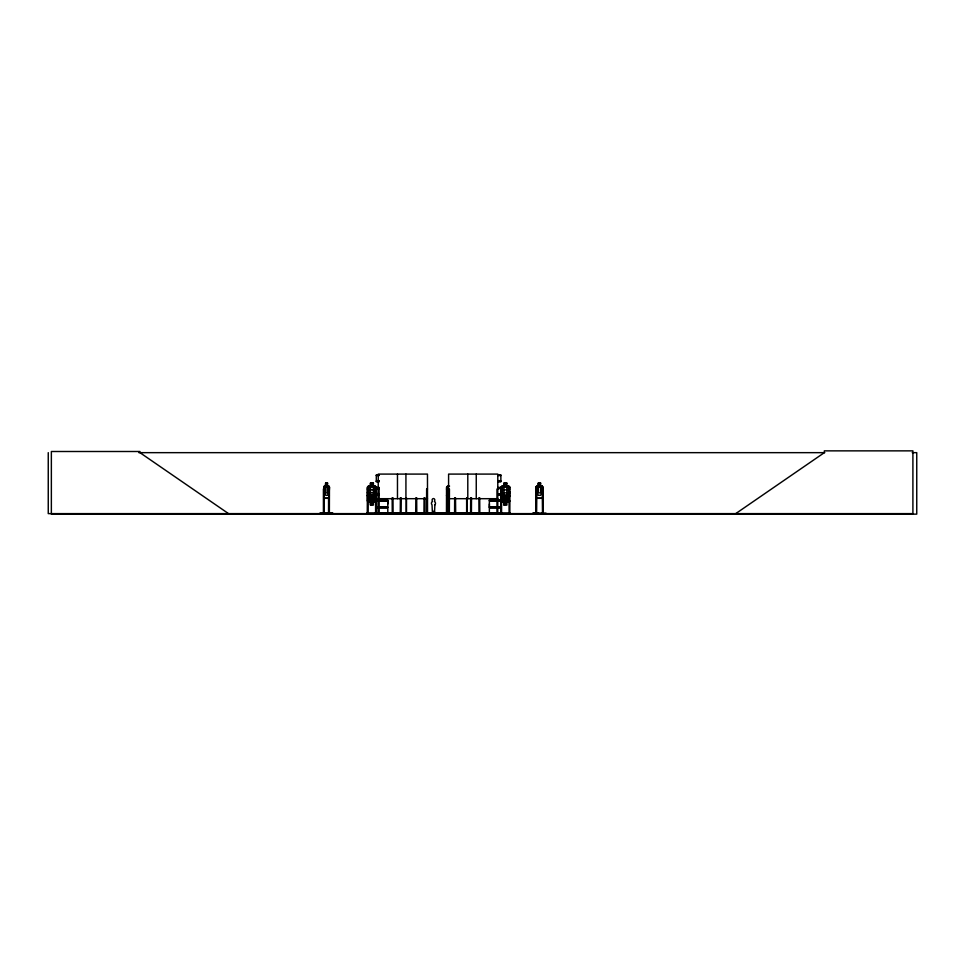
<?xml version="1.0" encoding="UTF-8"?>
<svg xmlns="http://www.w3.org/2000/svg" width="965" height="965" viewBox="0 0 965 965"><rect width="100%" height="100%" fill="white"/><g stroke="black" fill="none" stroke-linecap="round" stroke-linejoin="round"><path stroke-width="1.45" d="M387.797 503.971L387.797 501.137L376.302 501.137M500.871 506.794L489.364 506.794L489.376 503.971M401.73 513.163L410.957 513.127M462.187 513.163L471.415 513.609L471.511 497.711M376.603 512.861L376.254 513.597L387.821 513.392L387.797 507.928L376.302 507.928M489.339 513.609L500.883 513.392M328.715 498.217L329.355 495.298M328.763 498.314L329.499 487.18L328.824 486.119L327.509 486.119M319.849 513.549L332.949 513.561L319.897 513.621M319.861 513.163L332.913 513.163M542.246 498.314L543.15 495.31L542.197 498.217L536.6 498.217M538.567 513.621L533.042 513.127L546.033 513.163M367.388 492.838L368.425 489.822L375.53 489.822L376.471 492.838M376.471 495.31L375.421 498.314L368.328 498.314L367.388 495.31L368.401 498.217L375.361 498.217M501.909 489.822L500.859 492.838L501.981 489.931L509.001 489.822L509.942 492.838M509.834 495.298L508.832 498.217L501.872 498.217L500.968 495.298L501.8 498.314L508.905 498.314L509.942 495.31M366.628 513.609L367.267 513.501L367.388 487.192L368.353 486.119L370.415 486.119L370.415 483.091L373.443 483.091L373.334 486.215L374.854 487.229L374.854 492.874L373.334 495.298L373.346 500.919L369.402 500.931L371.32 497.457C367.122 493.151 370.705 492.234 371.923 496.806C373.057 492.234 376.796 493.139 372.562 497.47C376.398 500.907 373.214 502.801 371.971 498.157L370.439 500.823L370.512 495.274L369.004 492.874L369.004 487.229L370.512 486.215L370.512 483.188L373.334 483.188M378.087 513.501L378.28 474.092L427.471 474.092L427.531 513.621M415.686 513.549L415.855 497.711M446.3 513.549L446.373 512.729M500.304 513.573L501.74 512.729L501.728 513.621M500.726 513.549L500.859 487.192L501.824 486.119L503.887 486.119L503.887 483.091L506.915 483.091L506.818 486.215L508.326 487.229L508.326 492.874L506.818 495.298L506.818 500.919L503.995 500.919L503.995 495.274L502.476 492.874L502.476 487.229L503.995 486.215L503.995 483.188L506.818 483.188M324.409 486.215L323.999 513.621M370.415 502.029L370.415 505.057L373.443 505.057L373.346 501.933L374.854 500.919L374.854 495.274L373.346 492.85L373.334 487.229L370.512 487.229L370.512 492.874L369.004 495.274L369.004 500.919L370.512 501.933L370.512 504.96M503.887 502.029L503.887 505.057L506.915 505.057L506.818 501.933L508.326 500.919L508.326 495.274L506.818 492.85L506.818 487.229L503.995 487.229L503.995 492.874L502.476 495.274L502.476 500.919L503.995 501.933L503.995 504.96M542.258 486.215L536.6 486.215L535.865 487.241L535.913 513.621L535.792 487.192L536.624 486.119L538.277 486.119M376.471 500.956L375.506 502.029L368.461 502.029L367.388 500.968L367.484 487.241L368.401 486.215L375.361 486.215M446.626 487.241L448.037 486.215M509.942 500.956L508.977 502.029L501.933 502.029L500.859 500.968L500.968 487.241M435.239 513.597C432.26 515.286 431.078 511.884 432.163 513.139M432.32 513.621L431.946 513.476M434.588 513.621L435.227 513.609M540.629 483.188L538.301 483.188L538.361 486.215L537.083 487.229L537.083 492.874L538.301 495.298L540.569 495.298L541.787 492.874L541.787 487.229L540.569 486.215M735.74 513.621L824.327 452.657L824.327 450.86L912.902 450.86L912.902 513.621L48.25 513.621L48.25 452.657M391.935 513.561L392.067 512.729M448.52 513.115L448.604 474.092L497.795 474.092L497.771 513.621L497.699 512.729M376.278 494.044L379.197 494.273M138.815 452.657L824.786 452.657M912.227 452.657L916.75 452.657L916.75 514.14L51.362 514.14L51.362 451.499L139.949 451.499L139.949 452.657L228.524 513.621M376.302 474.985L379.197 474.973M497.988 474.973L500.883 474.985M379.185 475.202L376.302 475.214L376.314 480.667L379.185 480.667M498 475.214L500.883 475.214L500.859 480.667L497.988 480.667M376.314 475.552L379.197 475.552M497.976 475.552L500.859 475.552M376.229 481.053L379.149 481.053M498.036 481.053L500.956 481.053M376.229 481.402L379.149 481.402M498.036 481.402L500.956 481.402M376.302 481.8L379.185 481.8M497.988 481.8L500.871 481.8M327.593 483.091L325.603 483.091L325.603 486.119M325.663 483.188L327.521 483.188M325.675 486.119L324.3 486.119L323.757 487.241L323.806 513.621M373.443 486.119L375.397 486.119L376.471 487.18L376.362 513.621M449.557 486.119L447.495 486.119L446.53 487.192L446.469 513.621M506.915 486.119L508.869 486.119L509.942 487.18L509.834 513.621L509.725 512.729M540.653 486.119L542.282 486.119M324.324 486.215L328.8 486.215M501.872 486.215L508.832 486.215L509.834 487.229M542.221 486.119L543.15 487.18L543.259 513.621M376.302 487.446L379.185 487.446M497.988 487.446L500.871 487.446M376.229 487.844L379.149 487.844M498.036 487.844L500.956 487.844M376.229 488.194L379.149 488.194M498.036 488.194L500.956 488.194M376.302 488.592L379.185 488.592M497.988 488.592L500.871 488.592M328.582 489.038L329.355 489.038M367.327 489.038L368.172 489.038L368.172 513.621L368.256 512.729L367.231 512.729M376.362 489.038L375.53 489.038L375.626 513.621M378.28 489.038L379.112 489.038L379.209 513.621M426.639 489.038L427.471 489.038M446.469 489.038L447.302 489.038L447.398 513.621M448.604 489.038L449.437 489.038L449.34 513.621M497.795 489.038L496.963 489.038L496.963 513.621M500.799 489.038L501.643 489.038L501.547 513.621M509.834 489.038L509.001 489.038L509.098 513.621M535.804 489.038L536.661 489.038L536.552 513.621M543.259 489.038L542.39 489.038L542.511 513.621M370.512 492.874L373.346 492.85M503.995 492.874L506.818 492.85M379.197 493.887L376.314 493.887L379.185 494.044M497.976 493.887L500.859 493.887M498 494.044L500.883 494.044M497.988 494.321L500.883 494.333M376.302 494.562L379.185 494.562M498 494.562L500.883 494.562M376.314 494.888L379.197 494.888M497.976 494.888L500.859 494.888M370.512 495.298L373.346 495.274M503.995 495.298L506.818 495.274M535.852 495.31L536.6 498.314M324.324 498.217L328.8 498.217M324.361 498.314L323.757 495.298L324.288 498.314L328.848 498.314M536.54 498.314L542.306 498.314M378.28 498.688L427.471 498.688M448.604 498.688L497.795 498.688M376.302 500.003L387.809 500.003M489.364 500.003L500.871 500.003M376.229 500.401L387.894 500.401M489.291 500.401L500.956 500.401M376.229 500.751L387.894 500.751M489.291 500.751L500.956 500.751M500.871 501.137L489.364 501.137L489.364 506.794M376.302 506.794L387.809 506.794L387.809 501.137M376.229 507.18L387.894 507.18M489.291 507.18L500.956 507.18M376.229 507.53L387.894 507.53M489.291 507.53L500.956 507.53M500.871 507.928L489.364 507.928L489.364 513.38M323.347 512.729L324.264 512.729M328.522 512.729L329.439 512.729M509.93 512.729L508.905 512.729L508.905 513.621M535.72 512.729L536.745 512.729L536.745 513.621M543.343 512.729L542.306 512.729L542.318 513.621M368.256 512.982L375.433 512.982M393.093 512.982L400.27 512.982M416.784 512.982L423.961 512.982M432.79 512.97L434.117 512.97M441.053 513.115L444.841 513.621M447.398 512.982L454.575 512.982M471.608 512.982L478.785 512.982M501.728 512.982L508.905 512.982M376.314 513.223L387.797 513.223M431.91 513.139L438.858 513.621M489.376 513.223L500.859 513.223M533.03 513.163L538.518 513.163M455.685 513.549L455.504 497.711M427.724 513.561L427.567 512.729M425.07 513.549L424.986 512.729M367.496 500.919L368.497 501.933M328.751 486.119L329.439 487.229L329.367 513.621M508.929 489.931L509.846 492.85M446.626 495.298L447.543 498.217M446.53 495.31L447.458 498.314M375.457 489.931L376.362 492.85M376.205 513.501L376.254 512.729M543.09 487.18L543.066 513.621M542.933 512.729L542.933 513.621M542.583 489.038L542.716 513.621M540.629 486.215L540.653 483.091L538.217 483.091L538.301 486.215M536.48 489.038L536.335 513.621M536.13 512.729L536.13 513.621M499.568 513.621L499.568 512.861L375.433 512.729L375.433 513.621M496.866 512.729L496.866 513.621M479.714 497.711L479.81 513.621M478.881 497.711L478.978 513.621M478.785 512.729L478.785 513.621M476.252 474.092L476.252 498.688M471.608 512.729L471.608 513.621M470.775 512.729L470.775 513.621M470.679 497.711L470.582 513.621M467.796 474.092L467.796 498.688M466.964 497.916L466.951 513.621M466.638 497.916L466.638 513.621M466.541 512.729L466.541 513.621M455.408 512.729L455.408 513.621M454.768 512.729L454.768 513.621M454.672 497.711L454.575 513.621M449.533 512.729L449.533 513.621M448.701 512.729L448.701 513.621M448.146 487.229L448.146 492.874M447.205 512.729L447.205 513.621M435.022 513.621L434.998 512.282L434.757 513.139M433.924 513.139L433.924 511.341L432.983 511.341L432.983 513.139M426.639 489.038L426.542 513.621M424.89 497.711L424.89 513.621M424.154 512.729L424.154 513.621M424.057 497.711L423.961 513.621M416.687 497.711L416.784 513.621M416.603 512.729L416.603 513.621M415.951 512.729L415.951 513.621M406.506 497.916L406.494 513.621M406.181 497.916L406.181 513.621M405.927 474.092L405.927 498.688M401.295 512.729L401.295 513.621M401.199 497.711L401.102 513.621M400.463 512.729L400.463 513.621M400.366 497.711L400.27 513.621M397.471 474.092L397.471 498.688M392.996 497.711L393.093 513.621M392.9 512.729L392.9 513.621M392.164 497.711L392.26 513.621M379.016 512.729L379.016 513.621M378.377 512.729L378.389 513.621M367.436 512.729L367.436 513.621M329.101 489.038L329.101 513.621M329.005 512.729L328.969 513.621M328.836 489.038L328.776 513.621M328.582 497.711L328.522 513.621M327.509 483.091L327.521 486.215L328.474 487.229L328.474 492.874L327.521 495.298L325.748 495.298L324.795 492.874L325.675 483.091M324.24 512.729L324.24 513.621L324.18 489.038L323.408 489.038L323.408 513.621L323.347 512.729M434.901 504.792L434.479 512.692L432.429 512.692L432.006 504.792A2.051 2.051 0 0 1 432.429 501.571C430.571 497.53 436.349 497.53 434.479 501.571A2.051 2.051 0 0 1 434.901 504.792M502.789 493.863L504.792 497.457C500.69 501.595 504.297 502.512 505.443 498.157C506.468 502.753 510.039 500.944 506.034 497.47C510.268 493.139 506.541 492.234 505.395 496.806L502.934 493.815M327.207 483.694L326.061 483.694L326.061 484.707L327.207 484.707L327.207 483.694M372.84 483.694L371.018 483.694L371.018 484.707L372.84 484.707L372.84 483.694M506.311 483.694L504.49 483.694L504.49 484.707L506.311 484.707L506.311 483.694M540.171 483.694L538.711 483.694L538.711 484.707L540.171 484.707L540.171 483.694M327.521 487.229L325.748 487.229L325.748 492.874L327.521 492.874L327.521 487.229M540.569 487.229L538.301 487.229L538.301 492.874L540.569 492.874L540.569 487.229M372.84 503.441L371.018 503.441L371.018 504.454L372.84 504.454L372.84 503.441M506.311 503.441L504.49 503.441L504.49 504.454L506.311 504.454L506.311 503.441"/></g></svg>
